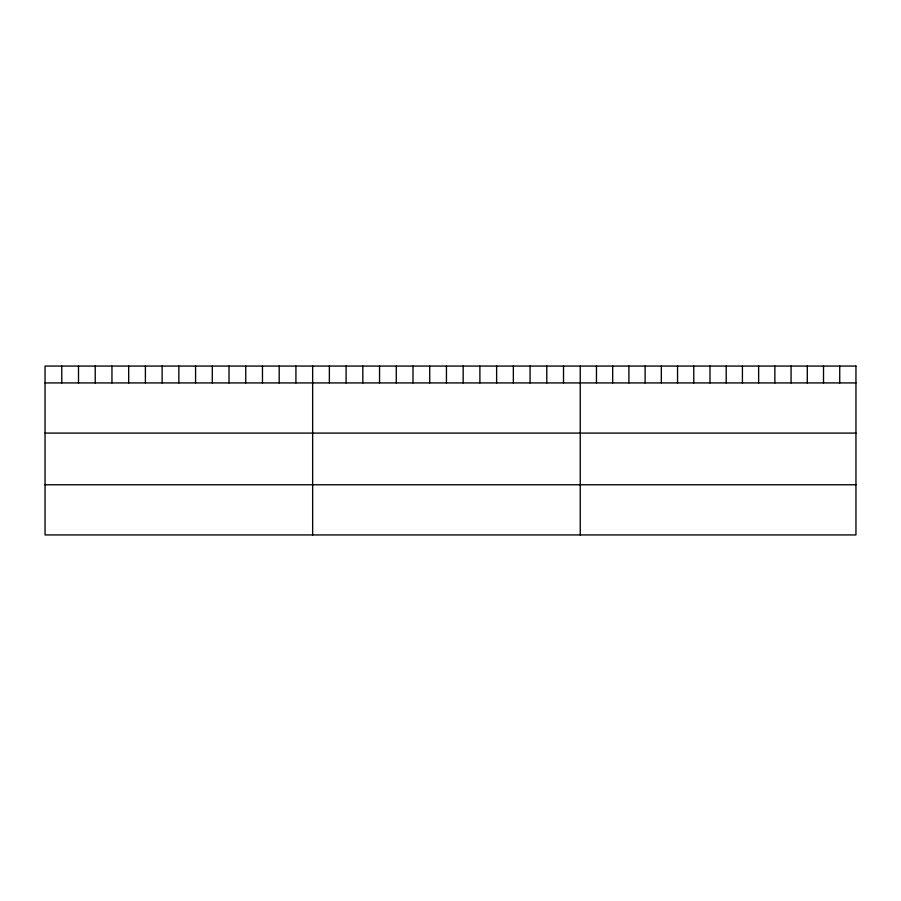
<?xml version="1.0" encoding="UTF-8"?>
<svg xmlns="http://www.w3.org/2000/svg" width="901" height="901" viewBox="0 0 901 901"><rect width="100%" height="100%" fill="white"/><g stroke="black" fill="none" stroke-linecap="round" stroke-linejoin="round"><path stroke-width="1.35" d="M45.05 382.925L855.95 382.925M45.05 433.088L855.95 433.088M45.05 484.772L855.95 484.772M839.732 366.065L839.732 382.925M823.514 366.065L823.514 382.925M807.296 366.065L807.296 382.925M791.078 366.065L791.078 382.925M774.86 366.065L774.86 382.925M758.642 366.065L758.642 382.925M742.424 366.065L742.424 382.925M726.206 366.065L726.206 382.925M709.988 366.065L709.988 382.925M693.77 366.065L693.77 382.925M677.552 366.065L677.552 382.925M661.334 366.065L661.334 382.925M645.116 366.065L645.116 382.925M628.898 366.065L628.898 382.925M612.68 366.065L612.68 382.925M596.462 366.065L596.462 382.925M580.244 366.065L580.244 534.935M563.519 366.065L563.519 382.925M546.794 366.065L546.794 382.925M530.07 366.065L530.07 382.925M513.345 366.065L513.345 382.925M496.62 366.065L496.62 382.925M479.895 366.065L479.895 382.925M463.17 366.065L463.17 382.925M446.445 366.065L446.445 382.925M429.721 366.065L429.721 382.925M412.996 366.065L412.996 382.925M396.271 366.065L396.271 382.925M379.546 366.065L379.546 382.925M362.821 366.065L362.821 382.925M346.097 366.065L346.097 382.925M329.372 366.065L329.372 382.925M312.647 366.065L312.647 534.935M295.922 366.065L295.922 382.925M279.197 366.065L279.197 382.925M262.473 366.065L262.473 382.925M245.748 366.065L245.748 382.925M229.023 366.065L229.023 382.925M212.298 366.065L212.298 382.925M195.573 366.065L195.573 382.925M178.849 366.065L178.849 382.925M162.124 366.065L162.124 382.925M145.399 366.065L145.399 382.925M128.674 366.065L128.674 382.925M111.949 366.065L111.949 382.925M95.224 366.065L95.224 382.925M78.5 366.065L78.5 382.925M61.775 366.065L61.775 382.925M855.95 366.065L45.05 366.065L45.05 534.935L855.95 534.935L855.95 366.065"/></g></svg>
